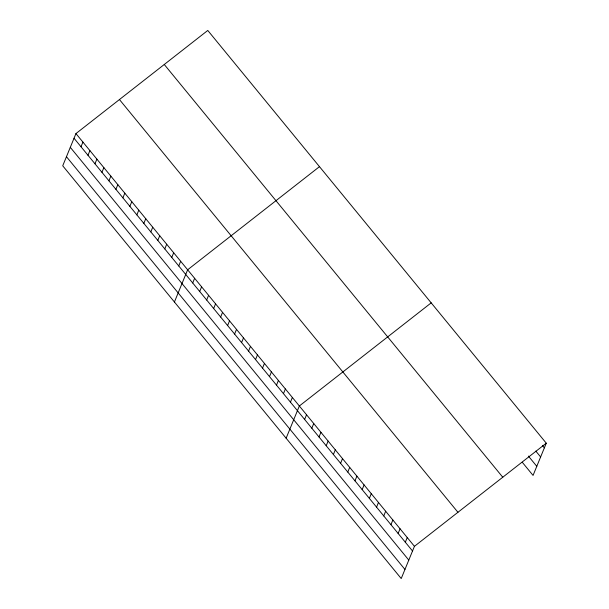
<?xml version="1.0" encoding="UTF-8"?>
<svg xmlns="http://www.w3.org/2000/svg" width="609" height="609" viewBox="0 0 609 609"><rect width="100%" height="100%" fill="white"/><g stroke="black" fill="none" stroke-linecap="round" stroke-linejoin="round"><path stroke-width="0.91" d="M75.942 133.584L62.727 165.808L401.224 578.55L414.44 546.326L546.273 443.192L207.776 30.45L75.942 133.584L414.44 546.326M81.012 146.761L82.923 142.095M87.993 155.272L89.904 150.606M94.974 163.783L96.884 159.124M101.954 172.301L103.865 167.635M108.935 180.812L110.846 176.146M115.916 189.323L117.826 184.656M122.896 197.841L124.815 193.175M129.877 206.352L131.795 201.686M136.858 214.863L138.776 210.196M143.838 223.374L145.757 218.707M150.826 231.892L152.737 227.226M157.807 240.403L159.718 235.736M164.788 248.914L166.699 244.247M171.768 257.424L173.679 252.765M178.749 265.943L180.66 261.276M174.425 302.011L187.641 269.787L319.481 166.653M192.71 282.964L194.629 278.298M199.691 291.483L201.609 286.816M206.672 299.993L208.59 295.327M213.66 308.504L215.571 303.838M220.641 317.015L222.551 312.348M227.621 325.533L229.532 320.867M234.602 334.044L236.513 329.378M241.583 342.555L243.493 337.888M248.563 351.066L250.474 346.407M255.544 359.584L257.462 354.918M262.525 368.095L264.443 363.428M269.505 376.606L271.424 371.939M276.494 385.116L278.404 380.458M283.474 393.635L285.385 388.968M290.455 402.146L292.366 397.479M286.131 438.221L299.346 405.99L431.187 302.863M304.629 419.426L306.54 414.767M311.823 428.203L313.734 423.537M319.017 436.973L320.928 432.306M326.203 445.742L328.122 441.076M333.397 454.512L335.315 449.845M340.591 463.282L342.509 458.615M347.785 472.051L349.703 467.385M354.978 480.821L356.889 476.162M362.172 489.598L364.083 484.931M369.366 498.368L371.277 493.701M376.56 507.137L378.471 502.471M383.754 515.907L385.664 511.24M390.948 524.676L392.858 520.01M398.134 533.446L400.052 528.787M405.328 542.223L407.246 537.557M546.273 443.192L533.058 475.416L522.271 462.261M542.566 445.666L544.362 447.859M535.836 451.109L540.632 456.956M528.399 456.088L536.788 466.319M164.27 64.485L502.768 477.228M119.448 99.549L457.945 512.291M74.024 138.251L412.521 550.993M70.294 147.34L408.791 560.082M66.457 156.711L404.947 569.453"/></g></svg>
